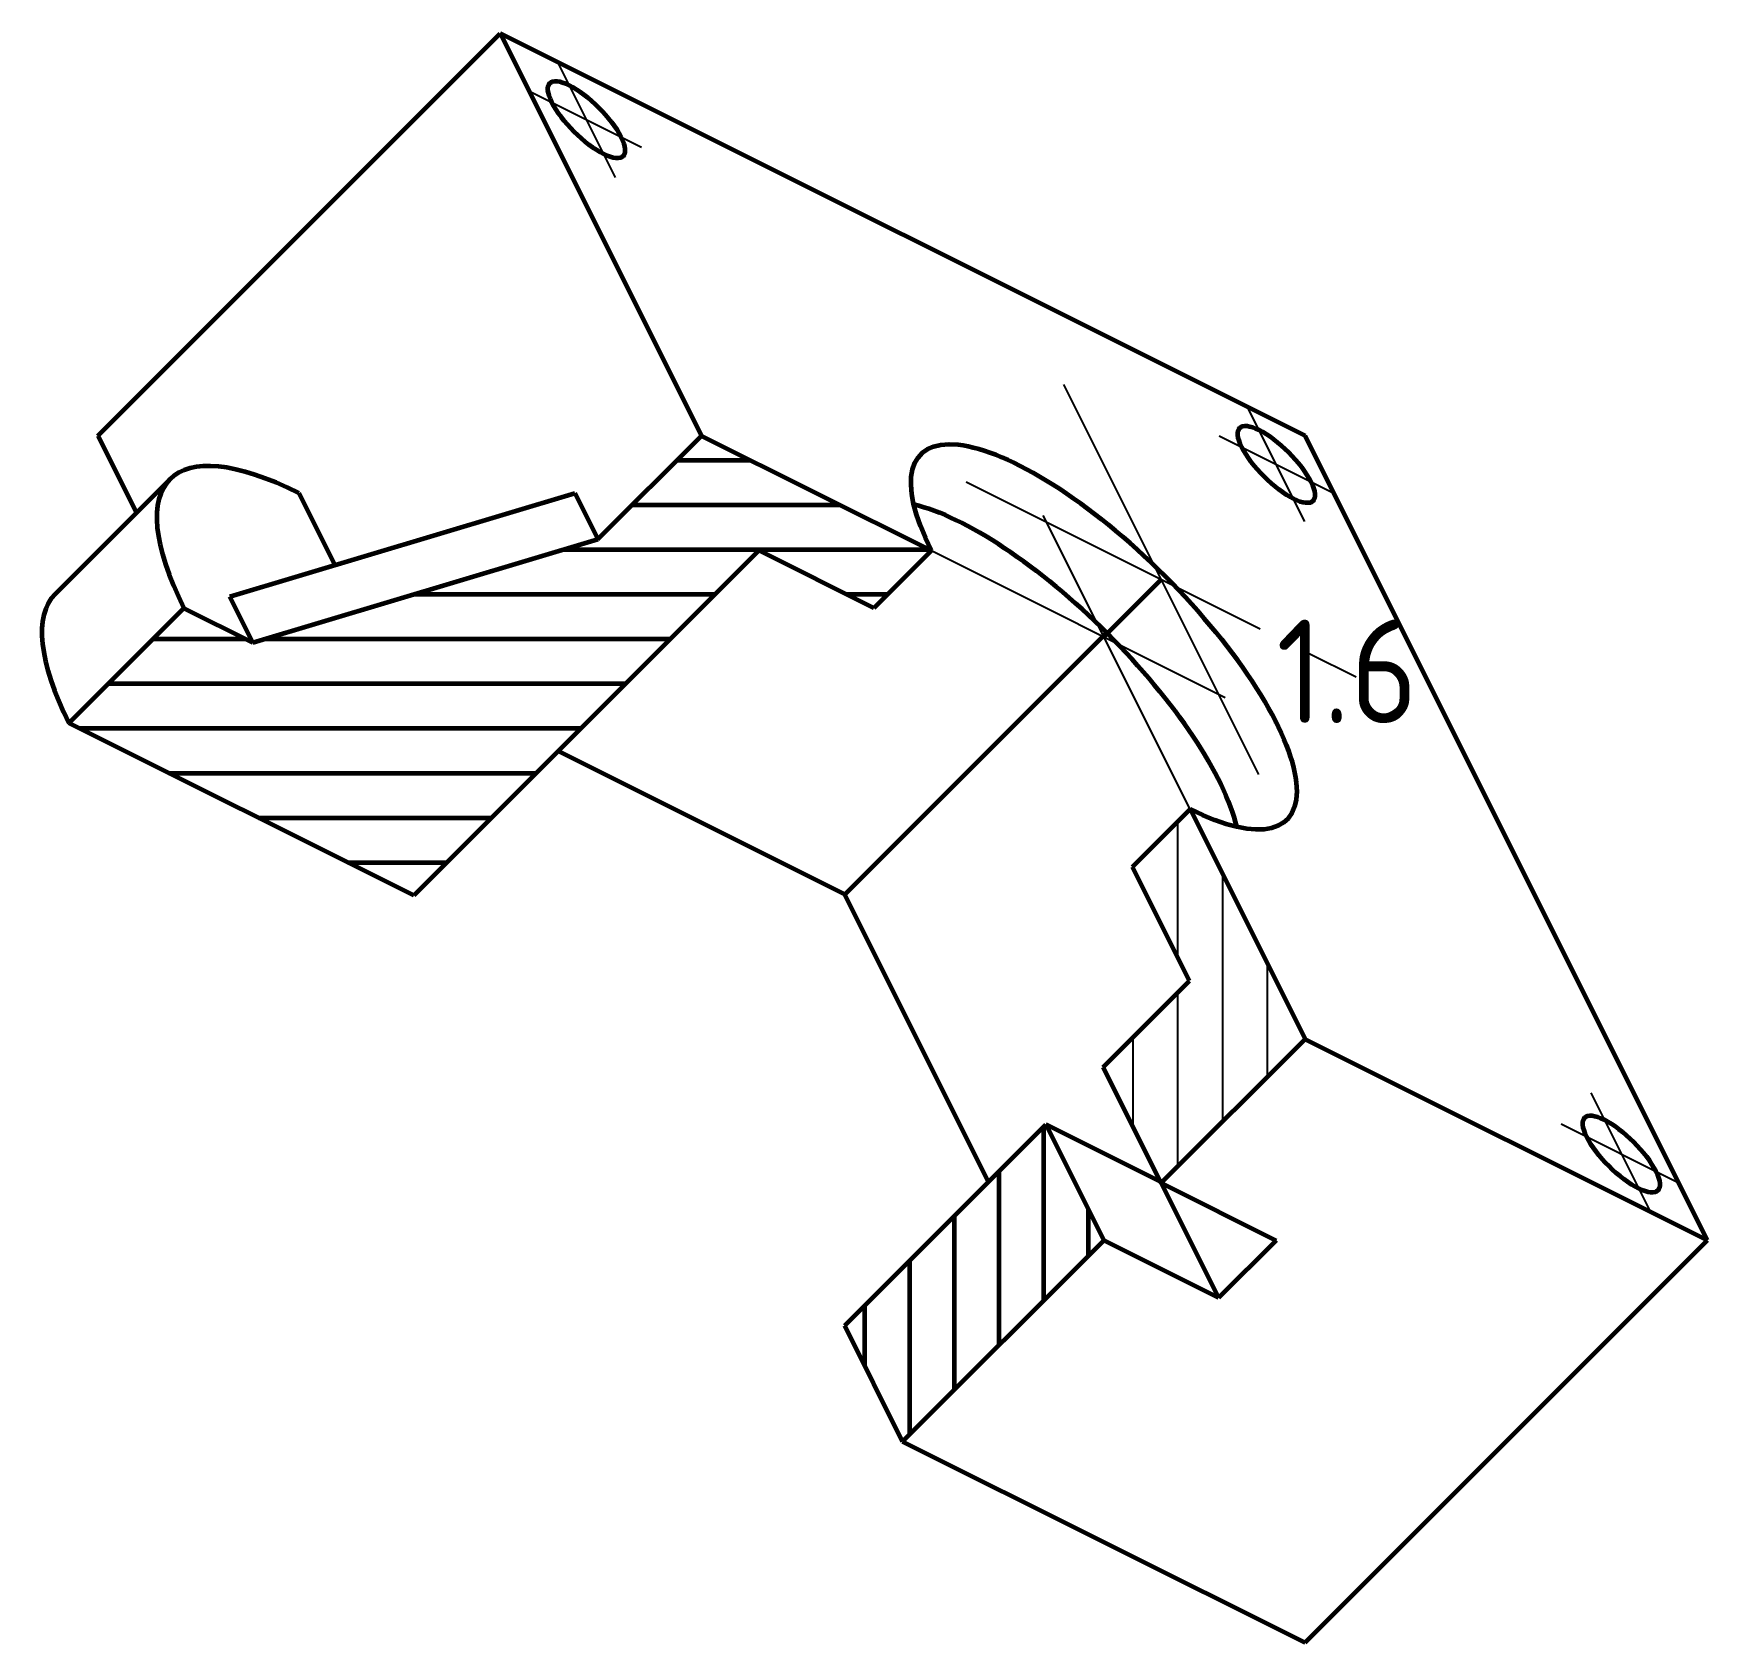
# Model space of a CAD drawing. Header units: millimetres. Extents: x 249.9 to 347, y 110.3 to 203.6.
import ezdxf

# ---------------------------------------------------------------- set-up
doc = ezdxf.new("R2010")
doc.units = ezdxf.units.MM
for name, pattern in [('CENTER2', [28.575, 19.05, -3.175, 3.175, -3.175]), ('осевая', [50.8, 31.75, -6.35, 6.35, -6.35]), ('осевая2', [28.575, 19.05, -3.175, 3.175, -3.175])]:
    doc.linetypes.add(name, pattern=pattern)
for name, color, linetype, lineweight in [('PV-21B', 7, 'Continuous', 60), ('ОСИ', 1, 'CENTER2', 20), ('ТОНКИЕ', 7, 'Continuous', 20), ('ШТРИХОВКА', 7, 'Continuous', 20)]:
    doc.layers.add(name, color=color, linetype=linetype, lineweight=lineweight)
doc.styles.get("Standard").update_dxf_attribs({"font": 'isocpeur.ttf', "width": 0.9})

# ---------------------------------------------------------------- blocks, each defined once
blk = doc.blocks.new('*U7')
at = {"layer": 'PV-21B'}
for p, q in [((253.643, 180.291, 433.933), (276.976, 203.624, 480.6)), ((276.976, 203.624, 480.6), (288.643, 180.291, 468.933)), ((323.643, 180.291, 503.933), (276.976, 203.624, 480.6)), ((253.643, 180.291, 433.933), (255.881, 175.813, 431.695)), ((282.643, 174.291, 456.933), (288.643, 180.291, 468.933)), ((288.643, 180.291, 468.933), (301.976, 173.624, 475.6)), ((346.976, 133.624, 480.6), (323.643, 180.291, 503.933)), ((251.167, 171.099, 422.266), (257.834, 177.766, 435.6)), ((261.309, 170.957, 432.266), (281.309, 176.957, 458.266)), ((265.309, 176.957, 442.266), (267.396, 172.783, 440.179)), ((281.309, 176.957, 458.266), (282.643, 174.291, 456.933)), ((262.643, 168.291, 430.933), (282.643, 174.291, 456.933)), ((291.976, 173.624, 465.6), (271.976, 153.624, 425.6)), ((298.643, 170.291, 468.933), (291.976, 173.624, 465.6)), ((301.976, 173.624, 475.6), (298.643, 170.291, 468.933)), ((262.643, 168.291, 430.933), (261.309, 170.957, 432.266)), ((251.976, 163.624, 415.6), (258.643, 170.291, 428.933)), ((258.643, 170.291, 428.933), (262.643, 168.291, 430.933)), ((312.137, 168.867, 481.004), (296.949, 153.679, 450.627)), ((271.976, 153.624, 425.6), (251.976, 163.624, 415.6)), ((296.949, 153.679, 450.627), (280.336, 161.985, 442.321)), ((313.643, 155.291, 468.933), (316.976, 158.624, 475.6)), ((316.976, 158.624, 475.6), (323.643, 145.291, 468.933)), ((316.949, 148.679, 465.627), (313.643, 155.291, 468.933)), ((305.282, 137.012, 442.294), (296.949, 153.679, 450.627)), ((311.943, 143.673, 455.616), (316.949, 148.679, 465.627)), ((323.643, 145.291, 468.933), (315.304, 136.952, 452.255)), ((323.643, 145.291, 468.933), (346.976, 133.624, 480.6)), ((315.304, 136.952, 452.255), (311.943, 143.673, 455.616)), ((296.949, 128.679, 425.627), (308.61, 140.34, 448.949)), ((308.61, 140.34, 448.949), (311.97, 133.618, 445.589)), ((315.26, 137.006, 452.266), (308.61, 140.34, 448.949)), ((315.271, 137.017, 452.288), (315.26, 137.006, 452.266)), ((315.26, 137.006, 452.266), (318.62, 130.285, 448.905)), ((315.304, 136.952, 452.255), (321.965, 133.613, 455.578)), ((311.97, 133.618, 445.589), (300.309, 121.957, 422.266)), ((318.62, 130.285, 448.905), (311.97, 133.618, 445.589)), ((321.965, 133.613, 455.578), (318.62, 130.285, 448.905)), ((323.643, 110.291, 433.933), (346.976, 133.624, 480.6)), ((300.309, 121.957, 422.266), (296.949, 128.679, 425.627)), ((300.309, 121.957, 422.266), (323.643, 110.291, 433.933))]:
    blk.add_line(p, q, dxfattribs=at)
at = {"layer": 'PV-21B', "extrusion": (0.57735, 0.57735, -0.57735)}
for centre, major_axis, start_param, end_param in [((281.976, 198.624, 480.6), (-2.121, 2.121), -3.926991, 2.356194), ((311.976, 168.624, 480.6), (-10.607, 10.607), -0.785398, 3.926991), ((321.976, 178.624, 500.6), (-2.121, 2.121), -3.926991, 2.356194), ((308.643, 165.291, 473.933), (10.607, -10.607), -2.65071, -0.490883), ((341.976, 138.624, 480.6), (2.121, -2.121), -3.926991, 2.356194)]:
    blk.add_ellipse(centre, major_axis=major_axis, ratio=0.57735, start_param=start_param, end_param=end_param, dxfattribs=at)
at = {"layer": 'PV-21B', "extrusion": (-0.57735, -0.57735, 0.57735)}
for centre, start_param in [((271.976, 163.624, 435.6), -0.785398), ((265.309, 156.957, 422.266), 0)]:
    blk.add_ellipse(centre, major_axis=(-14.142, 14.142), ratio=0.57735, start_param=start_param, end_param=0.785398, dxfattribs=at)

msp = doc.modelspace()

# ---------------------------------------------------------------- hatches: boundary and pattern name
at = {"layer": 'ТОНКИЕ', "lineweight": 25, "extrusion": (-0.57735, -0.57735, 0.57735)}
h = msp.add_hatch(dxfattribs=at)
h.set_pattern_fill('ANSI31', color=256, angle=75)
h.paths.add_polyline_path([(111.972, 582.488), (111.972, 574.323), (118.985, 570.274), (118.985, 558.013), (126.114, 553.897), (126.114, 574.323)])
at = {"layer": 'ШТРИХОВКА', "linetype": 'осевая', "lineweight": 60, "extrusion": (-0.57735, -0.57735, 0.57735)}
h = msp.add_hatch(dxfattribs=at)
h.set_pattern_fill('ANSI31', color=256, angle=15)
h.paths.add_polyline_path([(83.687, 570.241), (90.759, 574.323), (90.759, 582.488), (76.616, 574.323), (76.616, 559.626), (66.717, 527.783), (62.474, 525.334), (62.474, 509.004), (83.687, 521.251)])
h = msp.add_hatch(dxfattribs=at)
h.set_pattern_fill('ANSI31', color=256, angle=75)
h.paths.add_polyline_path([(126.114, 545.732), (118.985, 549.848), (118.985, 521.285), (126.114, 517.169)])

# ---------------------------------------------------------------- linework, layer by layer
at = {"layer": 'ОСИ', "lineweight": 25, "extrusion": (-0.57735, -0.57735, 0.57735)}
for p, q in [((283.655, 195.265, 478.921), (280.309, 201.957, 482.266)), ((278.643, 200.291, 478.933), (285.178, 197.023, 482.201)), ((323.629, 175.318, 498.947), (320.309, 181.957, 502.266)), ((318.669, 180.277, 498.947), (325.309, 176.957, 502.266)), ((340.201, 142.173, 482.374), (343.643, 135.291, 478.933)), ((338.484, 140.37, 478.854), (345.309, 136.957, 482.266))]:
    msp.add_line(p, q, dxfattribs=at)
at = {"layer": 'ОСИ', "linetype": 'осевая', "lineweight": 25, "extrusion": (-0.57735, -0.57735, 0.57735)}
msp.add_line((320.959, 160.647, 471.617), (309.652, 183.26, 482.923), dxfattribs=at)
at = {"layer": 'ОСИ', "linetype": 'осевая2', "lineweight": 25, "extrusion": (-0.57735, -0.57735, 0.57735)}
for p, q in [((316.976, 158.624, 465.61), (306.976, 178.624, 475.61)), ((303.999, 177.607, 471.617), (326.612, 166.3, 482.923)), ((301.976, 173.624, 465.61), (321.976, 163.624, 475.61))]:
    msp.add_line(p, q, dxfattribs=at)
at = {"layer": 'ОСИ', "lineweight": 60, "extrusion": (-0.57735, -0.57735, 0.57735)}
msp.add_line((315.306, 171.954, 477.27), (311.976, 168.624, 470.61), dxfattribs=at)

# ---------------------------------------------------------------- block references
at = {"layer": 'PV-21B'}
msp.add_blockref('*U7', (0, 0), dxfattribs=at)

# ---------------------------------------------------------------- texts
at = {"layer": 'ОСИ', "linetype": 'осевая', "lineweight": 60, "insert": (321.976, 169.624), "char_height": 6, "width": 7.371, "attachment_point": 1}
msp.add_mtext('1.6', dxfattribs=at)

doc.saveas('drawing.dxf')
